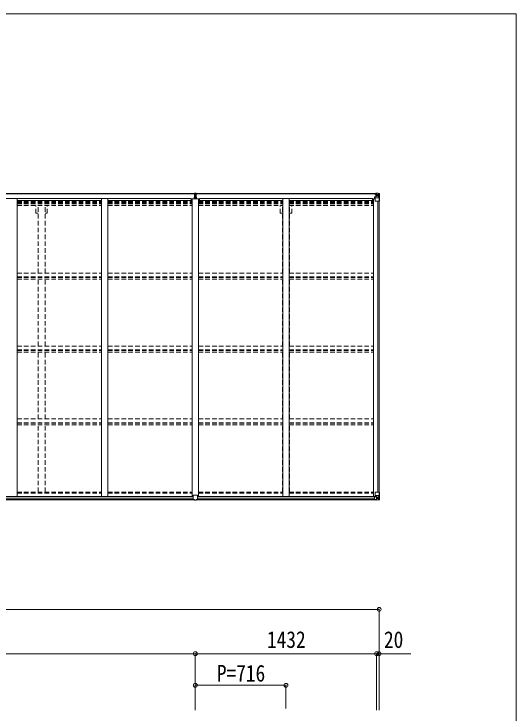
# Model space of a CAD drawing. Units: millimetres at full size, sheet at 1:30. Extents: x -8432 to 8432, y -5820 to 5820.
# Drawn here: x 4043 to 8008, y 295 to 5820 of the extents above; entities that cross this region are included whole.
import ezdxf
from ezdxf.enums import TextEntityAlignment as Align

# ---------------------------------------------------------------- set-up
doc = ezdxf.new("R2010")
doc.units = ezdxf.units.MM
doc.header["$LTSCALE"] = 30
doc.header["$PDMODE"] = 32
doc.header["$PDSIZE"] = 30
doc.linetypes.add('DASHED1', pattern=[1.8, 1.2, -0.6])
for name, color, linetype, lineweight in [('0-3_ELV2', 4, 'Continuous', 9), ('0-4_TABLE1', 6, 'Continuous', 9), ('0-6_OTH_LINE', 6, 'Continuous', 9), ('F-0_240', 7, 'Continuous', 9)]:
    doc.layers.add(name, color=color, linetype=linetype, lineweight=lineweight)
doc.styles.add('ＭＳ ゴシック', font='')
doc.styles.get('ＭＳ ゴシック').set_extended_font_data('MS Gothic')

msp = doc.modelspace()

# ---------------------------------------------------------------- linework, layer by layer
at = {"layer": '0-3_ELV2'}
for p, q in [((-251.33, 4401.24), (5468.67, 4401.24)), ((-251.33, 4399.1), (5468.67, 4399.1)), ((5481.67, 4401.24), (6905.67, 4401.24)), ((5481.67, 4399.1), (6905.67, 4399.1)), ((-220.33, 4360.96), (5442.67, 4360.96)), ((4068.17, 4360.94), (4068.17, 2005.15)), ((4068.17, 4345.44), (4734.17, 4345.44)), ((4734.17, 4360.94), (4734.17, 2005.15)), ((4784.17, 4360.94), (4784.17, 2005.15)), ((4784.17, 4345.44), (5450.17, 4345.44)), ((5442.67, 4345.44), (5442.67, 4360.96)), ((5450.17, 2005.15), (5450.17, 4359.12)), ((5450.17, 4359.12), (5500.17, 4359.12)), ((5500.17, 2005.15), (5500.17, 4359.12)), ((5500.17, 4345.44), (6166.17, 4345.44)), ((5507.67, 4360.96), (6874.67, 4360.96)), ((5507.67, 4345.44), (5507.67, 4360.96)), ((6166.17, 2005.15), (6166.17, 4360.96)), ((6216.17, 2005.15), (6216.17, 4360.96)), ((6216.17, 4345.44), (6882.17, 4345.44)), ((6874.67, 4345.44), (6874.67, 4360.96)), ((6882.17, 4359.13), (6882.17, 2005.15)), ((6882.17, 4359.13), (6895.17, 4359.13)), ((6917.47, 4340.47), (6917.47, 2041.17)), ((6927.17, 4340.47), (6927.17, 2041.17)), ((-248.1, 2005.15), (5458.67, 2005.15)), ((-236.33, 2002.88), (5458.67, 2002.88)), ((5491.67, 2005.15), (6902.43, 2005.15)), ((5491.67, 2002.88), (6890.67, 2002.88)), ((-246.33, 1979.37), (5468.67, 1979.37)), ((-236.33, 1987.27), (5458.67, 1987.27)), ((5481.67, 1979.37), (6900.67, 1979.37)), ((5491.67, 1987.27), (6890.67, 1987.27))]:
    msp.add_line(p, q, dxfattribs=at)
at = {"layer": '0-3_ELV2', "linetype": 'DASHED1'}
for p, q in [((4068.17, 4337.05), (4734.17, 4337.05)), ((4068.17, 4328.85), (4734.17, 4328.85)), ((4068.17, 4324.92), (4734.17, 4324.92)), ((4068.17, 4319.84), (4734.17, 4319.84)), ((4784.17, 4337.05), (5450.17, 4337.05)), ((4784.17, 4328.85), (5450.17, 4328.85)), ((4784.17, 4324.92), (5450.17, 4324.92)), ((4784.17, 4319.84), (5450.17, 4319.84)), ((5500.17, 4337.05), (6166.17, 4337.05)), ((5500.17, 4328.85), (6166.17, 4328.85)), ((5500.17, 4324.92), (6166.17, 4324.92)), ((5500.17, 4319.84), (6166.17, 4319.84)), ((6216.17, 4337.05), (6882.17, 4337.05)), ((6216.17, 4328.85), (6882.17, 4328.85)), ((6216.17, 4324.92), (6882.17, 4324.92)), ((6216.17, 4319.84), (6882.17, 4319.84)), ((4068.17, 4306.83), (4734.17, 4306.83)), ((4215.97, 4245.24), (4215.97, 4306.83)), ((4233.67, 3771.1), (4233.67, 4306.83)), ((4288.67, 3771.1), (4288.67, 4306.83)), ((4306.37, 4245.24), (4306.37, 4306.83)), ((4784.17, 4306.83), (5450.17, 4306.83)), ((5500.17, 4306.83), (6166.17, 4306.83)), ((6145.97, 4245.24), (6145.97, 4306.83)), ((6163.67, 3771.1), (6163.67, 4306.83)), ((6216.17, 4306.83), (6882.17, 4306.83)), ((6218.67, 3771.1), (6218.67, 4306.83)), ((6236.37, 4245.24), (6236.37, 4306.83)), ((4215.97, 4245.24), (4233.67, 4245.24)), ((4288.67, 4245.24), (4306.37, 4245.24)), ((6145.97, 4245.24), (6163.67, 4245.24)), ((6218.67, 4245.24), (6236.37, 4245.24)), ((4068.17, 3771.1), (4734.17, 3771.1)), ((4784.17, 3771.1), (5450.17, 3771.1)), ((5500.17, 3771.1), (6166.17, 3771.1)), ((6216.17, 3771.1), (6882.14, 3771.1)), ((4068.17, 3741.36), (4734.17, 3741.36)), ((4068.17, 3736.81), (4734.17, 3736.81)), ((4068.17, 3723.8), (4734.17, 3723.8)), ((4233.67, 3194.89), (4233.67, 3723.8)), ((4288.67, 3194.89), (4288.67, 3723.8)), ((4784.17, 3741.36), (5450.17, 3741.36)), ((4784.17, 3736.81), (5450.17, 3736.81)), ((4784.17, 3723.8), (5450.17, 3723.8)), ((5500.17, 3741.36), (6166.17, 3741.36)), ((5500.17, 3736.81), (6166.17, 3736.81)), ((5500.17, 3723.8), (6166.17, 3723.8)), ((6163.67, 3194.89), (6163.67, 3723.8)), ((6216.17, 3741.36), (6882.14, 3741.36)), ((6216.17, 3736.81), (6882.14, 3736.81)), ((6216.17, 3723.8), (6882.14, 3723.8)), ((6218.67, 3194.89), (6218.67, 3723.8)), ((4068.17, 3195.02), (4734.17, 3195.02)), ((4068.17, 3165.28), (4734.17, 3165.28)), ((4068.17, 3160.74), (4734.17, 3160.74)), ((4784.17, 3195.02), (5450.17, 3195.02)), ((4784.17, 3165.28), (5450.17, 3165.28)), ((4784.17, 3160.74), (5450.17, 3160.74)), ((5500.17, 3195.02), (6166.17, 3195.02)), ((5500.17, 3165.28), (6166.17, 3165.28)), ((5500.17, 3160.74), (6166.17, 3160.74)), ((6216.17, 3195.02), (6882.14, 3195.02)), ((6216.17, 3165.28), (6882.14, 3165.28)), ((6216.17, 3160.74), (6882.14, 3160.74)), ((4068.17, 3147.72), (4734.17, 3147.72)), ((4233.67, 2618.82), (4233.67, 3146.53)), ((4288.67, 2618.82), (4288.67, 3146.53)), ((4784.17, 3147.72), (5450.17, 3147.72)), ((5500.17, 3147.72), (6166.17, 3147.72)), ((6163.67, 2618.82), (6163.67, 3146.53)), ((6216.17, 3147.72), (6882.14, 3147.72)), ((6218.67, 2618.82), (6218.67, 3146.53)), ((4068.17, 2618.94), (4734.17, 2618.94)), ((4784.17, 2618.94), (5450.17, 2618.94)), ((5500.17, 2618.94), (6166.17, 2618.94)), ((6216.17, 2618.94), (6882.14, 2618.94)), ((4068.17, 2589.21), (4734.17, 2589.21)), ((4068.17, 2584.66), (4734.17, 2584.66)), ((4068.17, 2571.65), (4734.17, 2571.65)), ((4233.67, 2041.32), (4233.67, 2570.45)), ((4288.67, 2041.32), (4288.67, 2570.45)), ((4784.17, 2589.21), (5450.17, 2589.21)), ((4784.17, 2584.66), (5450.17, 2584.66)), ((4784.17, 2571.65), (5450.17, 2571.65)), ((5500.17, 2589.21), (6166.17, 2589.21)), ((5500.17, 2584.66), (6166.17, 2584.66)), ((5500.17, 2571.65), (6166.17, 2571.65)), ((6163.67, 2041.32), (6163.67, 2570.45)), ((6216.17, 2589.21), (6882.14, 2589.21)), ((6216.17, 2584.66), (6882.14, 2584.66)), ((6216.17, 2571.65), (6882.14, 2571.65)), ((6218.67, 2041.32), (6218.67, 2570.45)), ((4068.17, 2041.32), (4734.17, 2041.32)), ((4068.17, 2032.97), (4734.17, 2032.97)), ((4784.17, 2041.32), (5450.17, 2041.32)), ((4784.17, 2032.97), (5450.17, 2032.97)), ((5500.17, 2041.32), (6166.17, 2041.32)), ((5500.17, 2032.97), (6166.17, 2032.97)), ((6216.17, 2041.32), (6882.17, 2041.32)), ((6216.17, 2032.97), (6882.17, 2032.97))]:
    msp.add_line(p, q, dxfattribs=at)
at = {"layer": '0-4_TABLE1'}
for p, q in [((5466.67, 4371.89), (5473.67, 4371.95)), ((5466.67, 4359.12), (5466.67, 4371.89)), ((5473.67, 4371.45), (5466.67, 4371.39)), ((5466.67, 4370.51), (5473.67, 4370.45)), ((5473.67, 4369.95), (5466.67, 4370.01)), ((5468.67, 4402.95), (5475.17, 4403.34)), ((5468.67, 4398.45), (5468.67, 4402.95)), ((5473.67, 4400.25), (5468.67, 4399.94)), ((5469.67, 4397.45), (5473.67, 4397.45)), ((5469.67, 4371.91), (5469.67, 4397.45)), ((5469.67, 4395.62), (5473.67, 4395.55)), ((5469.67, 4392.01), (5473.67, 4391.95)), ((5469.67, 4383.78), (5473.67, 4383.74)), ((5475.17, 4400.34), (5473.67, 4400.25)), ((5473.67, 4400.25), (5473.67, 4359.12)), ((5473.67, 4386.73), (5476.67, 4386.73)), ((5473.67, 4379.66), (5476.67, 4379.66)), ((5473.67, 4370.02), (5476.67, 4370.02)), ((5475.17, 4403.34), (5481.67, 4402.95)), ((5475.17, 4403.34), (5475.17, 4400.34)), ((5481.67, 4399.94), (5475.17, 4400.34)), ((5476.67, 4397.45), (5480.67, 4397.45)), ((5476.67, 4397.45), (5476.67, 4359.12)), ((5476.67, 4395.55), (5480.67, 4395.55)), ((5476.67, 4391.95), (5480.67, 4391.95)), ((5476.67, 4383.74), (5480.67, 4383.74)), ((5476.67, 4371.95), (5483.67, 4371.89)), ((5483.67, 4371.39), (5476.67, 4371.45)), ((5476.67, 4370.45), (5483.67, 4370.51)), ((5483.67, 4370.01), (5476.67, 4369.95)), ((5480.67, 4371.91), (5480.67, 4397.45)), ((5481.67, 4398.45), (5481.67, 4402.95)), ((5483.67, 4371.89), (5483.67, 4359.12)), ((6889.17, 4396.49), (6889.17, 4399.1)), ((6895.17, 4398.17), (6889.17, 4398.17)), ((6890.17, 4399.1), (6890.17, 4398.17)), ((6890.17, 4396.44), (6905.17, 4396.31)), ((6895.72, 4375.39), (6890.67, 4375.34)), ((6890.67, 4359.13), (6890.67, 4375.34)), ((6890.67, 4373.62), (6895.17, 4373.6)), ((6891.67, 4375.35), (6891.67, 4373.62)), ((6895.37, 4401.67), (6893.68, 4401.24)), ((6905.17, 4396.48), (6895.17, 4396.56)), ((6895.17, 4341.47), (6895.17, 4374.57)), ((6919.17, 4367.14), (6895.17, 4367.14)), ((6895.37, 4401.67), (6895.67, 4401.67)), ((6895.67, 4401.67), (6895.67, 4401.24)), ((6906.34, 4377.12), (6895.99, 4375.46)), ((6895.99, 4374.83), (6906.34, 4376.48)), ((6895.99, 4375.46), (6895.99, 4374.83)), ((6897.17, 4397.41), (6897.17, 4399.1)), ((6897.17, 4398.43), (6905.17, 4398.43)), ((6897.17, 4398.41), (6905.17, 4398.41)), ((6897.17, 4397.41), (6905.67, 4397.41)), ((6900.67, 4401.24), (6900.67, 4403.87)), ((6900.67, 4403.87), (6928.23, 4402.18)), ((6907.17, 4402.59), (6900.67, 4402.99)), ((6900.67, 4402.06), (6905.67, 4401.97)), ((6901.67, 4376.37), (6901.67, 4396.34)), ((6905.56, 4396.11), (6901.67, 4396.11)), ((6901.67, 4392.48), (6905.67, 4392.48)), ((6901.67, 4384.27), (6905.67, 4384.27)), ((6905.17, 4398.43), (6905.17, 4396.48)), ((6905.17, 4396.31), (6905.17, 4396.48)), ((6905.67, 4397.77), (6907.17, 4397.77)), ((6905.67, 4394.23), (6919.17, 4394.23)), ((6905.67, 4380.67), (6919.17, 4380.67)), ((6906.34, 4376.48), (6906.34, 4377.12)), ((6907.17, 4377.38), (6907.17, 4403.47)), ((6907.17, 4403.36), (6919.17, 4402.58)), ((6913.69, 4387.03), (6913.69, 4386.07)), ((6921.5, 4394.18), (6919.17, 4394.23)), ((6919.17, 4380.67), (6921.5, 4380.7)), ((6919.17, 4380.67), (6919.17, 4380.67)), ((6925.78, 4367.35), (6919.17, 4367.14)), ((6919.26, 4402.57), (6927.18, 4402.1)), ((6921.5, 4380.7), (6921.5, 4394.18)), ((6925.78, 4367.35), (6921.64, 4379.44)), ((6922.36, 4397.68), (6925.09, 4401.35)), ((6926.32, 4401.13), (6926.33, 4401.06)), ((6926.33, 4340.47), (6926.33, 4401.06)), ((6928.23, 4402.14), (6928.23, 4402.18)), ((6929.17, 4401.18), (6929.17, 4340.47)), ((5473.67, 4362.95), (5476.67, 4362.95)), ((6890.67, 4363.47), (6895.17, 4363.47)), ((6929.17, 4340.47), (6896.17, 4340.47)), ((5458.67, 1983.24), (5458.67, 2015.56)), ((5490.67, 2016.56), (5459.67, 2016.56)), ((5491.67, 1983.24), (5491.67, 2015.56)), ((6890.67, 2004.01), (6890.67, 1983.86)), ((6900.67, 2004.95), (6891.67, 2004.92)), ((6895.17, 2040.17), (6895.17, 2007.07)), ((6919.17, 2014.5), (6895.17, 2014.5)), ((6895.99, 2006.81), (6906.34, 2005.16)), ((6895.99, 2006.18), (6895.99, 2006.81)), ((6903.65, 2004.95), (6895.99, 2006.18)), ((6929.17, 2041.17), (6896.17, 2041.17)), ((6907.17, 2004.95), (6900.67, 2004.95)), ((6906.34, 2005.16), (6906.34, 2004.95)), ((6907.17, 2004.95), (6907.17, 1978.17)), ((6907.17, 2000.97), (6919.17, 2000.97)), ((6914.65, 1994.61), (6914.65, 1995.57)), ((6925.78, 2014.29), (6919.17, 2014.5)), ((6919.17, 2000.97), (6919.17, 2000.97)), ((6919.17, 2000.97), (6921.5, 2000.94)), ((6921.5, 2000.94), (6921.5, 1987.46)), ((6925.78, 2014.29), (6921.64, 2002.2)), ((6926.33, 2041.17), (6926.33, 1980.58)), ((6929.17, 1980.46), (6929.17, 2041.17)), ((5458.67, 1983.24), (5458.67, 1983.2)), ((5468.67, 1982.47), (5459.67, 1982.52)), ((5481.67, 1982.47), (5490.67, 1982.52)), ((5491.67, 1983.24), (5491.67, 1983.2)), ((6891.67, 1983.14), (6900.67, 1983.09)), ((6900.67, 1977.77), (6900.67, 1983.71)), ((6919.17, 1987.41), (6907.17, 1987.41)), ((6907.17, 1978.28), (6919.17, 1979.06)), ((6921.5, 1987.46), (6919.17, 1987.41)), ((6919.26, 1979.07), (6927.18, 1979.54)), ((6922.36, 1983.96), (6925.09, 1980.29)), ((6926.32, 1980.51), (6926.33, 1980.58)), ((6928.23, 1979.5), (6928.23, 1979.45))]:
    msp.add_line(p, q, dxfattribs=at)
for points in [[(6895.17, 4398.17), (6895.17, 4396.55), (6889.17, 4396.61)], [(6900.67, 4402.47), (6905.67, 4402.47), (6905.67, 4377.01)], [(6912.73, 4388.95), (6911.77, 4388.95), (6911.77, 4387.99), (6912.73, 4387.99)], [(6914.65, 4389.91), (6914.65, 4390.87), (6913.69, 4390.87), (6913.69, 4389.91)], [(6913.69, 4386.07), (6914.65, 4386.07), (6914.65, 4387.03)], [(6915.61, 4387.99), (6916.57, 4387.99), (6916.57, 4388.95), (6915.61, 4388.95)], [(6912.73, 1993.65), (6911.77, 1993.65), (6911.77, 1992.69), (6912.73, 1992.69)], [(6914.65, 1995.57), (6913.69, 1995.57), (6913.69, 1994.61)], [(6913.69, 1991.73), (6913.69, 1990.77), (6914.65, 1990.77), (6914.65, 1991.73)], [(6915.61, 1992.69), (6916.57, 1992.69), (6916.57, 1993.65), (6915.61, 1993.65)], [(5475.17, 1977.04), (5468.67, 1977.44), (5468.67, 1982.47)], [(5475.17, 1977.04), (5481.67, 1977.44), (5481.67, 1982.47)], [(6890.67, 1983.86), (6890.68, 1983.75), (6900.67, 1983.71)], [(6928.23, 1979.45), (6919.17, 1978.9), (6900.67, 1977.77)]]:
    msp.add_lwpolyline(points, dxfattribs=at)
for centre in [(6914.17, 4388.47), (6914.17, 1993.17)]:
    msp.add_circle(centre, 5.3, dxfattribs=at)
for centre, radius, start, end in [((5469.67, 4398.45), 1, 180, 270), ((5480.67, 4398.45), 1, 270, 0), ((6890.03, 4404.13), 7.69, 263.56574, 271.03001), ((6896.1, 4374.53), 0.937, 96.73234, 177.67791), ((6896.1, 4373.9), 0.937, 96.73234, 177.67791), ((6905.17, 4398.93), 0.5, 270.00309, 0.00198), ((6905.17, 4398.91), 0.5, 269.99891, 359.99891), ((6905.17, 4395.98), 0.5, 359.95536, 89.47105), ((6905.16, 4395.8), 0.513, 358.95293, 88.11972), ((6906.23, 4378.05), 0.937, 276.73234, 357.67791), ((6906.23, 4377.41), 0.937, 276.73234, 357.67791), ((6912.73, 4389.91), 0.96, 270, 0), ((6912.73, 4387.03), 0.96, 0, 90), ((6915.61, 4389.91), 0.96, 180, 270), ((6915.61, 4387.03), 0.96, 90, 180), ((6925.04, 4401.18), 1.28, 357.54105, 48.82169), ((6927.02, 4414.79), 12.7, 264.89689, 270.75534), ((6928.17, 4401.19), 1, 359.99921, 86.49983), ((6928.17, 4401.18), 0.999, 0.04917, 86.5576), ((6928.17, 4401.14), 0.999, 0.04917, 86.5576), ((6896.17, 4341.47), 1, 180, 270), ((5459.67, 2015.56), 1, 90, 180), ((5490.67, 2015.56), 1, 0, 90), ((6896.1, 2007.74), 0.937, 182.32209, 263.26766), ((6896.1, 2007.11), 0.937, 182.32209, 263.26766), ((6896.17, 2040.17), 1, 90, 180), ((6906.23, 2004.23), 0.937, 50.93398, 83.26766), ((6912.73, 1994.61), 0.96, 270, 0), ((6912.73, 1991.73), 0.96, 0, 90), ((6915.61, 1994.61), 0.96, 180, 270), ((6915.61, 1991.73), 0.96, 90, 180), ((6925.04, 1980.46), 1.28, 311.17831, 2.45895), ((6927.02, 1966.85), 12.7, 89.24466, 95.10311), ((6928.17, 1980.5), 0.999, 273.4424, 359.95083), ((6928.17, 1980.46), 0.999, 273.4424, 359.95083), ((6928.17, 1980.45), 1, 273.50017, 0.00079)]:
    msp.add_arc(centre, radius, start, end, dxfattribs=at)
for centre, major_axis, ratio, start_param, end_param in [((5473.69, 4400.25), (0.18, -2.99), 0.008711, 3.1415927, 4.7113235), ((5301.8, 4389.73), (171.87, 10.52), 0.017422, 6.2821194, 6.2831848), ((7000.92, 4394.23), (-81.75, 0), 0.061163, 6.2824128, 6.2831853), ((6924.37, 4394.09), (-0.03, 5), 0.573921, 0.7672717, 1.551125), ((6922.91, 4380.73), (0, 3), 0.468246, 1.5772882, 2.0127935), ((6926.04, 4399.17), (0.02, 3), 0.466854, 0.125683, 0.7596956), ((6925.06, 4369.7), (-0.85, 2.32), 0.403757, 3.0087805, 3.9744392), ((6926.23, 4402.26), (-2, 0.12), 0.060933, 2.0712557, 3.1453404), ((6727.23, 4414.5), (-201, 12.36), 0.060933, 3.1453404, 3.145839), ((6891.67, 2004.01), (-1, -0.021), 0.906239, 4.6936843, 6.2644806), ((6922.91, 2000.91), (0, -3), 0.468246, 4.2703918, 4.7058971), ((6925.06, 2011.94), (-0.85, -2.32), 0.403757, 2.3087461, 3.2744049), ((5459.67, 1983.23), (1, -0.012), 0.707053, 3.2044821, 4.7211143), ((5490.67, 1983.23), (-1, -0.012), 0.707053, 3.2044821, 4.7211143), ((6891.67, 1983.85), (-1, 0.012), 0.707053, 0.1587743, 1.5795216), ((7000.92, 1987.41), (-81.75, 0), 0.061163, 0, 0.0007725), ((6924.37, 1987.55), (-0.03, -5), 0.573921, 4.7320603, 5.5159136), ((6926.04, 1982.47), (0.02, -3), 0.466854, 5.5234897, 6.1575023), ((6926.23, 1979.38), (-2, -0.12), 0.060933, 3.1378449, 4.2119296), ((6727.23, 1967.14), (-201, -12.36), 0.060933, 3.1373463, 3.1378449)]:
    msp.add_ellipse(centre, major_axis=major_axis, ratio=ratio, start_param=start_param, end_param=end_param, dxfattribs=at)
at = {"layer": '0-6_OTH_LINE'}
for p, q in [((-272.83, 1114.13), (6927.17, 1114.13)), ((6927.17, 1114.13), (6927.17, 321.48)), ((-252.83, 764.13), (5475.17, 764.13)), ((5475.17, 764.13), (5475.17, 318.71)), ((5475.17, 764.13), (6907.17, 764.13)), ((6907.17, 764.13), (6907.17, 318.71)), ((6907.17, 764.13), (6927.17, 764.13)), ((6927.17, 764.13), (6927.17, 318.71)), ((5475.17, 514.13), (5475.17, 331.67)), ((5475.17, 514.13), (6191.17, 514.13)), ((6191.17, 514.13), (6191.17, 331.67))]:
    msp.add_line(p, q, dxfattribs=at)
at = {"layer": '0-6_OTH_LINE', "lineweight": 18}
msp.add_line((7176, 764.13), (6927.17, 764.13), dxfattribs=at)
at = {"layer": '0-6_OTH_LINE'}
for p in [(6927.17, 1114.13), (5475.17, 764.13), (6907.17, 764.13), (6927.17, 764.13), (5475.17, 514.13), (6191.17, 514.13)]:
    msp.add_point(p, dxfattribs=at)
at = {"layer": 'F-0_240', "color": 5}
for p, q in [((-8432.06, 5820), (8007.94, 5820)), ((8007.94, 5820), (8007.94, -5820))]:
    msp.add_line(p, q, dxfattribs=at)

# ---------------------------------------------------------------- texts
at = {"layer": '0-6_OTH_LINE', "color": 7, "style": 'ＭＳ ゴシック', "width": 0.85}
for s, p in [('1432', (6041.17, 770.13)), ('20', (6965.25, 769.76)), ('P=716', (5645.67, 504.13))]:
    msp.add_text(s, height=132, dxfattribs=at).set_placement(p, align=Align.BOTTOM_LEFT)

doc.saveas('drawing.dxf')
